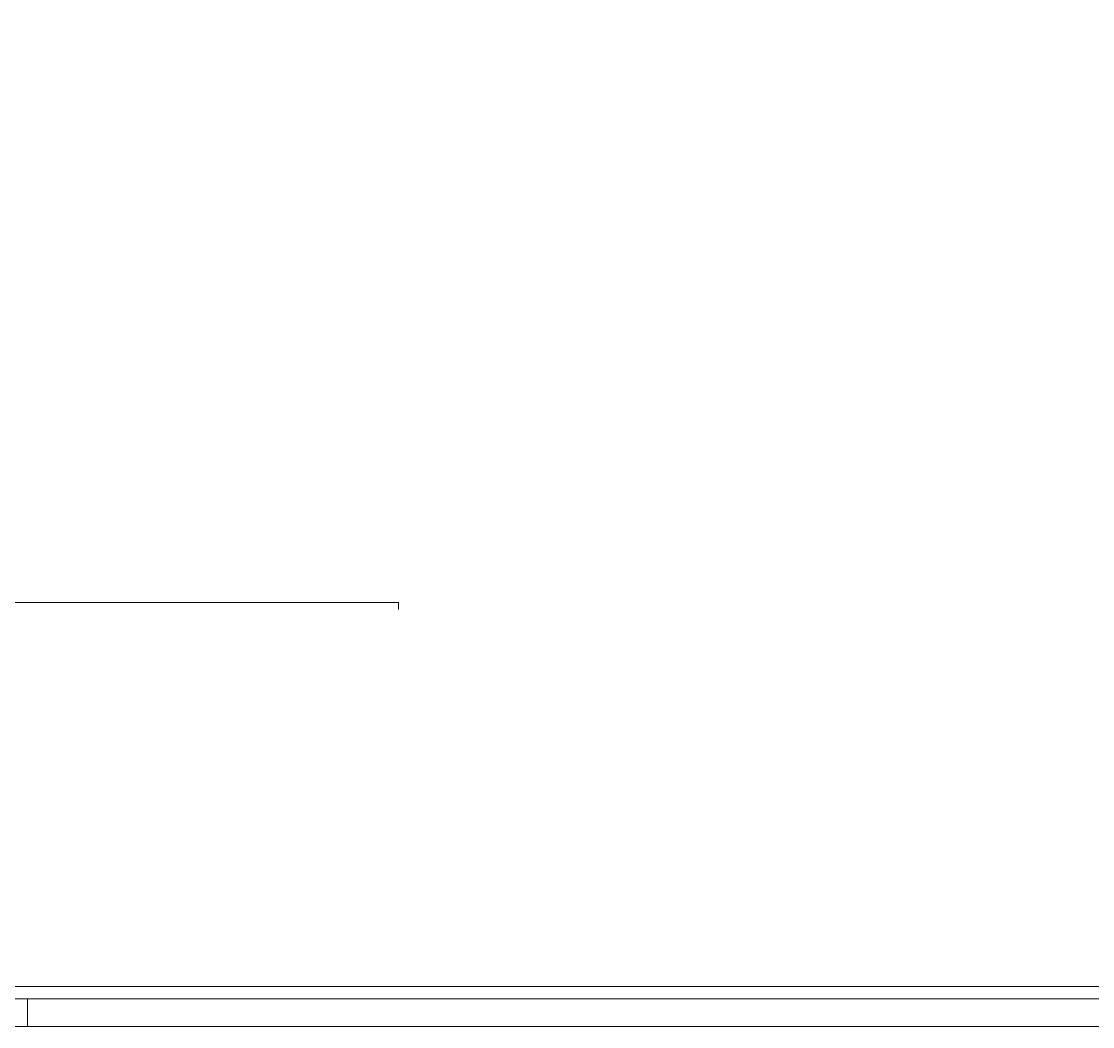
# Model space of a CAD drawing. Header units: inches. Extents: x 405346 to 489838, y -25612 to 14934.
# Drawn here: x 462827.3 to 462932.5, y 3972.4 to 4071.1 of the extents above; entities that cross this region are included whole.
import ezdxf

# ---------------------------------------------------------------- set-up
doc = ezdxf.new("R2010")
doc.units = ezdxf.units.IN
doc.header["$LTSCALE"] = 200
doc.header["$MEASUREMENT"] = 0
doc.layers.add('SS-EQ', color=2, linetype='Continuous', lineweight=20)

# ---------------------------------------------------------------- blocks, each defined once
blk = doc.blocks.new('4way무풍')
at = {"layer": 'SS-EQ'}
for p, q in [((-69.58, -307.38), (69.58, -307.38)), ((69.58, -307.38), (69.58, -308.06)), ((33.17, -349.03), (33.17, -346.29)), ((260.06, -349.03), (-260.06, -349.03))]:
    blk.add_line(p, q, dxfattribs=at)
for points, knots in [([(346.36, 0), (346.36, -27.81), (346.36, -55.62), (346.36, -97.34), (346.36, -111.25), (346.36, -139.06), (346.36, -152.96), (346.36, -180.78), (346.36, -194.68), (346.36, -222.49), (346.36, -236.4), (346.36, -257.26), (346.36, -264.21), (346.36, -272.9), (346.36, -274.64), (346.36, -277.25), (346.36, -278.12), (346.36, -279.86), (346.36, -280.73), (346.36, -282.03), (346.36, -282.46), (346.36, -283.33), (346.36, -283.77), (346.36, -284.42), (346.36, -284.64), (346.36, -285.07), (346.36, -285.29), (346.36, -285.72), (346.35, -285.94), (346.35, -286.37), (346.34, -286.59), (346.32, -287.24), (346.31, -287.68), (346.26, -288.55), (346.24, -288.98), (346.17, -289.85), (346.14, -290.28), (346.08, -290.93), (346.06, -291.15), (346.01, -291.58), (345.89, -292.67), (345.75, -293.74), (345.48, -295.45), (345.33, -296.3), (344.82, -298.83), (344.41, -300.5), (343.69, -302.98), (343.17, -304.62), (342.29, -307.06), (341.64, -308.66), (341.12, -309.86), (340.94, -310.26), (340.71, -310.75), (340.67, -310.85), (340.58, -311.05), (340.44, -311.34), (339.92, -312.42), (339.03, -314.16), (338.18, -315.66), (336.85, -317.88), (335.91, -319.32), (334.41, -321.42), (333.38, -322.8), (331.74, -324.8), (330.59, -326.1), (329.7, -327.05), (329.4, -327.37), (329.02, -327.76), (328.95, -327.84), (328.79, -327.99), (328.57, -328.22), (327.72, -329.07), (326.3, -330.41), (324.35, -332.11), (322.33, -333.72), (320.94, -334.74), (319.53, -335.72), (318.82, -336.2), (317.37, -337.13), (315.89, -338.03), (314.38, -338.87), (313.22, -339.47), (312.83, -339.67), (312.25, -339.96), (312.05, -340.06), (311.66, -340.25), (309.9, -341.09), (308.1, -341.85), (305.68, -342.75), (304.05, -343.32), (302.41, -343.81), (299.92, -344.51), (298.25, -344.9), (295.7, -345.38), (294.84, -345.53), (293.77, -345.68), (293.55, -345.71), (293.12, -345.77), (292.9, -345.8), (292.25, -345.88), (291.82, -345.93), (290.52, -346.06), (289.66, -346.13), (288.36, -346.21), (287.92, -346.23), (287.06, -346.27), (286.62, -346.28), (285.97, -346.29), (285.76, -346.29), (285.32, -346.29), (285.11, -346.29), (284.67, -346.29), (284.46, -346.29), (284.02, -346.29), (283.81, -346.29), (283.16, -346.29), (282.72, -346.29), (281.85, -346.29), (281.42, -346.29), (280.12, -346.29), (279.25, -346.29), (277.52, -346.29), (276.65, -346.29), (274.05, -346.29), (272.32, -346.29), (267.11, -346.29), (263.64, -346.29), (256.71, -346.29), (253.24, -346.29), (242.83, -346.29), (235.9, -346.29), (222.02, -346.29), (215.08, -346.29), (194.27, -346.29), (180.4, -346.29), (152.65, -346.29), (138.78, -346.29), (111.03, -346.29), (97.15, -346.29), (69.4, -346.29), (55.53, -346.29), (34.72, -346.29), (27.78, -346.29), (13.91, -346.29), (6.97, -346.29), (0.03, -346.29)], [0, 0, 0, 0, 0.125, 0.125, 0.1875, 0.1875, 0.25, 0.25, 0.3125, 0.3125, 0.375, 0.375, 0.40625, 0.40625, 0.414063, 0.414063, 0.417969, 0.417969, 0.421875, 0.421875, 0.423828, 0.423828, 0.425781, 0.425781, 0.426758, 0.426758, 0.427734, 0.427734, 0.428711, 0.428711, 0.429688, 0.429688, 0.431641, 0.431641, 0.433594, 0.433594, 0.435547, 0.435547, 0.436523, 0.436523, 0.4375, 0.441406, 0.441406, 0.445313, 0.445313, 0.453125, 0.453125, 0.457031, 0.460938, 0.464844, 0.464844, 0.466797, 0.466797, 0.467285, 0.467285, 0.467773, 0.46875, 0.472656, 0.476563, 0.476563, 0.484375, 0.484375, 0.488281, 0.492188, 0.496094, 0.496094, 0.498047, 0.498047, 0.498535, 0.498535, 0.499023, 0.5, 0.503906, 0.507813, 0.511719, 0.515625, 0.515625, 0.519531, 0.519531, 0.523438, 0.527344, 0.527344, 0.529297, 0.529297, 0.530273, 0.530273, 0.53125, 0.539063, 0.539063, 0.542969, 0.546875, 0.546875, 0.554688, 0.554688, 0.558594, 0.558594, 0.55957, 0.55957, 0.560547, 0.560547, 0.5625, 0.5625, 0.566406, 0.566406, 0.568359, 0.568359, 0.570313, 0.570313, 0.571289, 0.571289, 0.572266, 0.572266, 0.573242, 0.573242, 0.574219, 0.574219, 0.576172, 0.576172, 0.578125, 0.578125, 0.582031, 0.582031, 0.585938, 0.585938, 0.59375, 0.59375, 0.609375, 0.609375, 0.625, 0.625, 0.65625, 0.65625, 0.6875, 0.6875, 0.75, 0.75, 0.8125, 0.8125, 0.875, 0.875, 0.9375, 0.9375, 0.96875, 0.96875, 1, 1, 1, 1]), ([(0.03, -345.1), (6.96, -345.1), (13.89, -345.1), (27.75, -345.1), (34.68, -345.1), (55.47, -345.1), (69.33, -345.1), (97.04, -345.1), (110.9, -345.1), (138.62, -345.1), (152.48, -345.1), (180.2, -345.09), (194.06, -345.09), (214.84, -345.09), (221.77, -345.09), (235.63, -345.09), (242.56, -345.09), (256.42, -345.08), (263.35, -345.08), (272.01, -345.08), (273.74, -345.08), (276.34, -345.08), (277.21, -345.08), (278.94, -345.08), (279.81, -345.08), (281.11, -345.08), (281.54, -345.08), (282.41, -345.08), (282.84, -345.08), (283.71, -345.08), (284.14, -345.08), (284.79, -345.07), (285.01, -345.07), (285.44, -345.07), (285.65, -345.07), (286.3, -345.06), (286.74, -345.05), (287.6, -345.02), (288.03, -345), (289.33, -344.92), (290.19, -344.85), (291.49, -344.72), (291.92, -344.67), (292.57, -344.59), (292.78, -344.57), (293.21, -344.51), (294.29, -344.36), (295.35, -344.18), (297.89, -343.7), (299.56, -343.31), (302.04, -342.61), (303.68, -342.12), (305.3, -341.55), (307.71, -340.65), (309.3, -339.98), (311.06, -339.14), (311.35, -339), (311.64, -338.85), (311.84, -338.76), (311.93, -338.71), (312.42, -338.46), (312.8, -338.26), (313.95, -337.66), (314.7, -337.24), (316.19, -336.36), (316.92, -335.91), (318.36, -334.98), (319.07, -334.5), (320.47, -333.51), (321.85, -332.49), (323.85, -330.87), (325.78, -329.16), (327.03, -327.96), (327.79, -327.2), (327.95, -327.04), (328.25, -326.73), (328.4, -326.57), (328.85, -326.1), (329.14, -325.78), (330.02, -324.83), (331.15, -323.53), (332.76, -321.52), (333.78, -320.13), (334.76, -318.73), (335.23, -318.02), (336.16, -316.57), (336.6, -315.84), (337.46, -314.35), (338.3, -312.84), (339.07, -311.29), (339.48, -310.41), (339.53, -310.31), (339.62, -310.11), (339.75, -309.81), (340.07, -309.12), (340.32, -308.53), (340.82, -307.33), (341.45, -305.73), (342.29, -303.29), (342.78, -301.65), (343.45, -299.17), (343.84, -297.5), (344.3, -294.96), (344.44, -294.11), (344.62, -292.83), (344.7, -292.18), (344.79, -291.43), (344.82, -291.1), (344.84, -290.89), (344.85, -290.78), (344.95, -289.81), (345.01, -288.94), (345.08, -287.64), (345.1, -287.21), (345.12, -286.56), (345.12, -286.35), (345.13, -285.91), (345.13, -285.7), (345.14, -285.27), (345.14, -285.05), (345.14, -284.62), (345.14, -284.4), (345.14, -283.75), (345.14, -283.32), (345.14, -282.67), (345.14, -282.45), (345.14, -282.02), (345.14, -281.81), (345.14, -281.16), (345.14, -280.72), (345.14, -279.43), (345.14, -278.56), (345.14, -276.83), (345.14, -275.97), (345.14, -273.37), (345.14, -271.64), (345.15, -262.99), (345.15, -256.07), (345.15, -235.31), (345.15, -221.46), (345.16, -193.78), (345.16, -179.94), (345.16, -152.26), (345.16, -138.42), (345.16, -110.73), (345.16, -69.21), (345.16, -27.68), (345.16, 0)], [0, 0, 0, 0, 0.03125, 0.03125, 0.0625, 0.0625, 0.125, 0.125, 0.1875, 0.1875, 0.25, 0.25, 0.3125, 0.3125, 0.34375, 0.34375, 0.375, 0.375, 0.40625, 0.40625, 0.414063, 0.414063, 0.417969, 0.417969, 0.421875, 0.421875, 0.423828, 0.423828, 0.425781, 0.425781, 0.427734, 0.427734, 0.428711, 0.428711, 0.429688, 0.429688, 0.431641, 0.431641, 0.433594, 0.433594, 0.4375, 0.4375, 0.439453, 0.439453, 0.44043, 0.44043, 0.441406, 0.445313, 0.445313, 0.453125, 0.453125, 0.457031, 0.460938, 0.460938, 0.46875, 0.46875, 0.469727, 0.470215, 0.470215, 0.470703, 0.470703, 0.472656, 0.472656, 0.476563, 0.476563, 0.480469, 0.480469, 0.484375, 0.484375, 0.488281, 0.492188, 0.496094, 0.5, 0.5, 0.500977, 0.500977, 0.501953, 0.501953, 0.503906, 0.503906, 0.507813, 0.511719, 0.515625, 0.515625, 0.519531, 0.519531, 0.523438, 0.523438, 0.527344, 0.53125, 0.53125, 0.531738, 0.531738, 0.532227, 0.533203, 0.535156, 0.535156, 0.539063, 0.542969, 0.546875, 0.546875, 0.554688, 0.554688, 0.558594, 0.558594, 0.560547, 0.561523, 0.562012, 0.562012, 0.5625, 0.5625, 0.566406, 0.566406, 0.568359, 0.568359, 0.569336, 0.569336, 0.570313, 0.570313, 0.571289, 0.571289, 0.572266, 0.572266, 0.574219, 0.574219, 0.575195, 0.575195, 0.576172, 0.576172, 0.578125, 0.578125, 0.582031, 0.582031, 0.585938, 0.585938, 0.59375, 0.59375, 0.625, 0.625, 0.6875, 0.6875, 0.75, 0.75, 0.8125, 0.8125, 0.875, 1, 1, 1, 1])]:
    blk.add_open_spline(points, degree=3, knots=knots, dxfattribs=at)

msp = doc.modelspace()

# ---------------------------------------------------------------- block references
msp.add_blockref('4way무풍', (462794.73, 4321.43))

doc.saveas('drawing.dxf')
